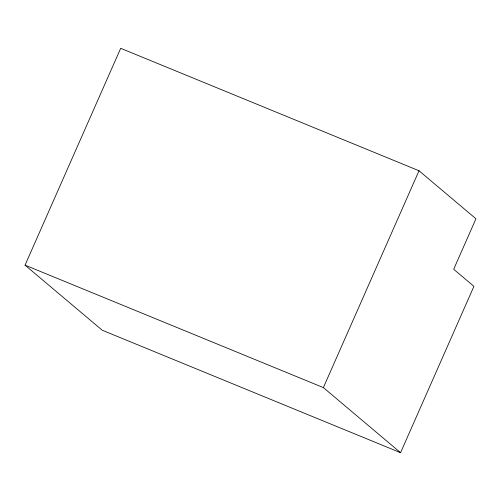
<?xml version="1.0" encoding="UTF-8"?>
<svg xmlns="http://www.w3.org/2000/svg" width="501" height="501" viewBox="0 0 501 501"><rect width="100%" height="100%" fill="white"/><g stroke="black" fill="none" stroke-linecap="round" stroke-linejoin="round"><path stroke-width="0.75" d="M25.05 265.154L120.691 48.309L419.011 170.76L475.95 218.774L453.681 269.269L473.927 286.347L400.562 452.691L102.235 330.24L25.05 265.154L323.37 387.599L400.562 452.691M323.37 387.599L419.011 170.76"/></g></svg>
